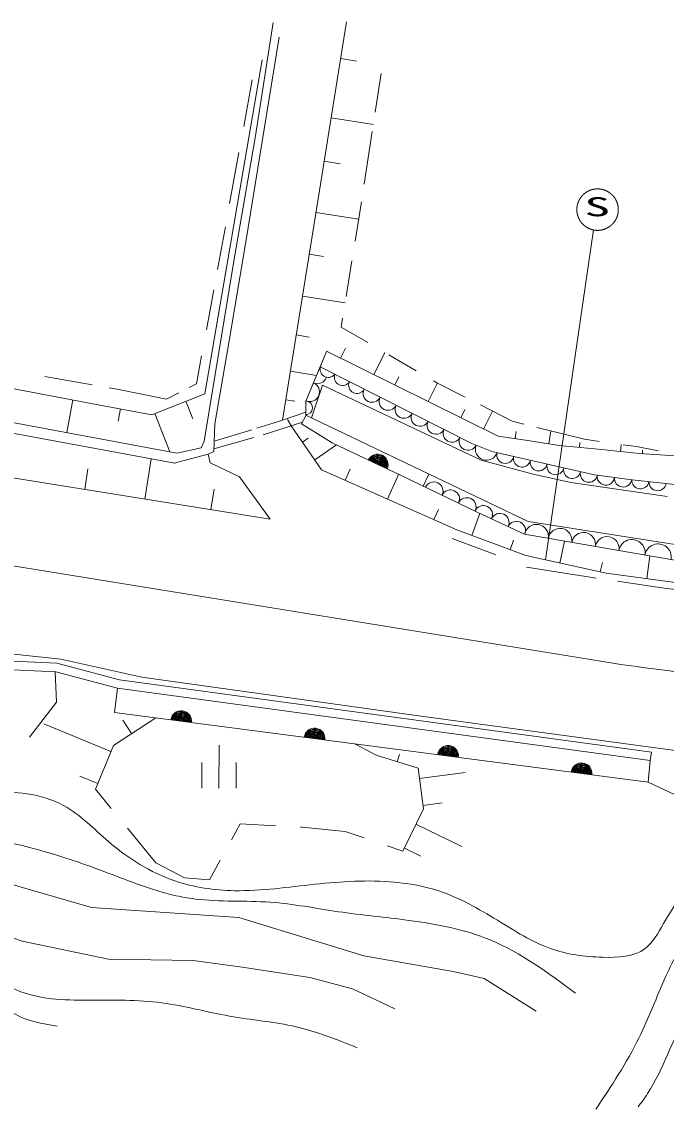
# Model space of a CAD drawing. Units: millimetres, scale not verified. Extents: x 40000 to 680000, y 20000 to 380000.
# Drawn here: x 418545 to 455851, y 244934 to 307857 of the extents above; entities that cross this region are included whole.
import ezdxf
from ezdxf.enums import TextEntityAlignment as Align

# ---------------------------------------------------------------- set-up
doc = ezdxf.new("R2010")
doc.units = ezdxf.units.MM
doc.header["$LTSCALE"] = 1000
doc.linetypes.add('USER2', pattern=[15.25, 12, -1.5, 0.25, -1.5])
for name, color, linetype, lineweight in [('M-BGD', 2, 'Continuous', 13), ('M-TTL', 7, 'Continuous', 13), ('M-TTL-FRAM', 7, 'Continuous', 13), ('M-TTL-LINE', 7, 'Continuous', 13), ('M-TTL-TXT', 7, 'Continuous', 13)]:
    doc.layers.add(name, color=color, linetype=linetype, lineweight=lineweight)
doc.styles.add('ＭＳ ゴシック', font='')
doc.styles.get('ＭＳ ゴシック').set_extended_font_data('MS Gothic')

msp = doc.modelspace()

# ---------------------------------------------------------------- linework, layer by layer
at = {"layer": 'M-BGD'}
msp.add_line((367769, 284530), (452894, 270717), dxfattribs=at)
msp.add_open_spline([(452894, 270717), (454582, 270488), (456270, 270259), (457960, 270045), (459554, 269843), (461150, 269654), (462751, 269530), (463357, 269483), (463965, 269446), (464572, 269408)], degree=3, knots=[0, 0, 0, 0, 1, 1, 1, 2, 2, 2, 3, 3, 3, 3], dxfattribs=at)
at = {"layer": 'M-TTL'}
for p, q in [((432071, 301249), (433094, 307817)), ((435539, 296645), (437352, 307857)), ((432996, 304251), (433449, 306971)), ((429135, 286327), (432470, 305656)), ((437920, 305581), (437008, 305729)), ((439349, 304858), (439008, 302617)), ((431395, 301803), (431890, 304498)), ((431516, 295132), (432996, 304251)), ((438899, 301904), (436454, 302300)), ((438838, 301506), (438374, 298460)), ((430836, 294122), (432071, 301249)), ((430578, 297350), (431117, 300286)), ((436969, 299641), (436048, 299790)), ((438217, 297431), (437844, 295164)), ((433637, 284795), (435539, 296645)), ((438052, 296426), (435569, 296827)), ((429874, 293518), (430330, 295999)), ((430550, 289386), (431516, 295132)), ((429106, 283588), (430836, 294122)), ((436018, 294269), (435180, 294403)), ((437657, 294024), (437316, 291952)), ((429234, 290030), (429661, 292355)), ((437257, 291589), (434791, 291985)), ((437112, 290707), (437027, 290191)), ((437027, 290191), (438574, 289294)), ((435181, 289615), (434430, 289735)), ((403222, 289405), (422971, 285701)), ((429728, 284602), (430550, 289386)), ((437282, 288968), (436996, 288391)), ((427524, 282901), (397063, 288559)), ((428661, 286907), (428958, 288524)), ((434995, 285910), (436180, 288783)), ((436185, 288793), (446123, 283871)), ((439569, 288717), (438932, 287432)), ((439790, 288589), (441384, 287664)), ((378055, 287849), (432928, 279077)), ((427414, 282311), (396934, 287973)), ((435607, 287393), (434093, 287636)), ((435809, 287883), (444601, 283450)), ((419873, 287339), (422625, 286852)), ((440376, 287313), (440139, 286834)), ((442604, 286959), (442069, 285879)), ((442384, 287084), (442575, 286974)), ((442575, 286974), (444217, 286135)), ((423612, 286678), (424078, 286595)), ((424078, 286595), (426922, 286013)), ((426079, 285119), (429135, 286327)), ((426922, 286013), (427633, 286379)), ((428236, 286689), (428661, 286907)), ((435953, 286839), (435312, 284940)), ((445135, 282491), (435953, 286839)), ((421151, 284085), (421506, 285976)), ((422971, 285701), (426079, 285119)), ((428442, 284891), (428044, 285896)), ((434346, 285907), (433829, 285990)), ((434994, 285064), (434995, 285910)), ((445097, 285686), (446941, 284744)), ((424127, 284748), (424260, 285459)), ((427113, 282978), (426241, 285183)), ((433416, 284728), (434994, 285272)), ((434740, 284586), (434994, 285064)), ((434994, 285092), (447865, 278939)), ((444192, 285429), (443953, 284946)), ((445795, 285329), (445280, 284288)), ((429665, 282986), (429728, 284602)), ((432161, 284345), (433416, 284728)), ((432525, 283955), (434792, 284684)), ((434174, 284424), (433924, 284836)), ((434143, 284475), (435893, 281936)), ((434740, 284586), (436514, 283485)), ((446941, 284744), (447614, 284575)), ((429671, 283142), (431985, 283801)), ((429688, 283591), (431854, 284252)), ((446123, 283871), (447700, 283644)), ((447173, 284154), (447112, 283729)), ((448362, 284387), (451110, 283698)), ((449175, 284183), (449056, 283430)), ((427524, 282901), (428930, 283202)), ((428930, 283202), (429106, 283588)), ((435119, 283764), (434789, 283537)), ((436758, 283370), (435501, 282504)), ((436514, 283485), (440513, 281594)), ((444601, 283450), (445756, 282998)), ((447700, 283644), (449672, 283333)), ((449672, 283333), (452095, 283105)), ((450857, 283505), (450830, 283224)), ((451110, 283698), (451964, 283577)), ((453246, 283396), (453204, 282991)), ((453353, 283381), (454124, 283272)), ((454124, 283272), (455411, 283036)), ((426044, 282566), (425672, 280237)), ((427368, 282320), (429331, 282842)), ((429331, 282842), (429665, 282986)), ((429458, 282331), (429331, 282842)), ((445756, 282998), (451700, 281640)), ((452095, 283105), (454293, 282878)), ((454293, 282878), (459618, 282507)), ((454484, 283065), (454470, 282865)), ((422379, 281982), (422189, 280794)), ((431141, 281535), (429458, 282331)), ((435893, 281936), (443723, 278463)), ((437546, 281970), (437262, 281329)), ((448149, 281672), (445135, 282491)), ((432928, 279077), (431141, 281535)), ((440356, 281668), (439721, 280238)), ((440513, 281594), (444907, 279477)), ((441778, 280985), (442114, 281688)), ((450319, 281191), (448149, 281672)), ((451700, 281640), (453869, 281357)), ((453869, 281357), (458997, 280789)), ((429675, 280805), (429486, 279627)), ((455897, 280397), (450319, 281191)), ((442660, 279637), (442400, 279050)), ((445065, 279403), (444592, 278138)), ((444907, 279477), (447639, 278206)), ((447865, 278939), (466769, 275992)), ((443723, 278463), (447723, 276966)), ((447639, 278206), (458458, 276337)), ((443468, 277955), (445989, 277011)), ((447018, 277861), (446811, 277308)), ((449963, 277805), (449685, 276536)), ((447723, 276966), (452371, 275948)), ((454908, 276950), (454730, 275630)), ((447768, 276294), (451569, 275695)), ((452153, 276563), (452035, 276022)), ((451569, 275695), (451799, 275662)), ((452371, 275948), (459104, 275040)), ((453028, 275482), (455738, 275087)), ((455738, 275087), (457923, 274816)), ((386326, 274715), (420800, 270968)), ((414630, 271001), (420585, 270740)), ((420585, 270740), (424194, 269789)), ((420800, 270968), (425496, 269930)), ((414604, 270502), (420510, 270243)), ((420554, 268496), (420476, 270245)), ((420510, 270243), (424096, 269298)), ((424194, 269789), (454994, 265600)), ((425496, 269930), (441794, 267661)), ((424096, 269298), (423910, 267893)), ((424096, 269298), (454927, 265104)), ((418997, 266456), (420554, 268496)), ((426314, 267580), (423849, 265990)), ((423910, 267893), (454807, 263868)), ((424399, 267438), (424897, 266666)), ((441794, 267661), (458086, 265454)), ((419817, 267227), (423707, 265643)), ((423849, 265990), (422814, 263449)), ((429964, 266004), (429962, 263504)), ((439063, 265421), (437825, 266080)), ((454927, 265104), (454994, 265600)), ((428963, 265005), (428962, 263505)), ((430962, 263503), (430963, 265003)), ((441486, 264664), (439063, 265421)), ((440415, 265459), (440284, 265039)), ((454807, 263868), (454927, 265104)), ((441802, 262320), (441486, 264664)), ((444203, 264421), (441567, 264066)), ((421901, 264214), (422951, 263786)), ((454807, 263868), (469432, 256896)), ((422814, 263449), (423726, 262337)), ((442876, 262663), (441776, 262514)), ((440608, 259858), (441802, 262320)), ((424664, 261195), (426306, 259195)), ((430679, 260517), (431194, 261455)), ((431194, 261455), (433256, 261339)), ((434677, 261259), (434769, 261253)), ((434769, 261253), (437272, 261013)), ((444012, 260136), (441365, 261420)), ((437272, 261013), (438359, 260636)), ((439700, 260172), (440608, 259858)), ((441652, 259579), (440697, 260042)), ((429404, 258199), (430033, 259344)), ((426306, 259195), (427974, 258319)), ((417583, 258061), (422583, 256608)), ((427974, 258319), (429404, 258199)), ((422583, 256608), (431109, 256032)), ((418575, 254650), (415251, 255818)), ((431109, 256032), (438353, 253809)), ((423575, 253623), (418575, 254650)), ((428463, 253533), (423575, 253623)), ((438353, 253809), (443525, 252895)), ((431305, 253161), (428463, 253533)), ((435226, 252561), (431305, 253161)), ((437698, 251905), (435226, 252561)), ((443525, 252895), (445315, 252496)), ((445315, 252496), (448326, 250617)), ((440141, 250738), (437698, 251905))]:
    msp.add_line(p, q, dxfattribs=at)
for centre, radius, start, end in [((436288, 287752), 475, 150.55395, 321.22788), ((435217, 286439), 560, 246.98623, 66.98623), ((435655, 287470), 560, 246.98623, 341.0835), ((437115, 287285), 475, 159.80854, 326.67194), ((437942, 286818), 475, 154.42362, 330.55395), ((438819, 286354), 518, 153.488, 333.488), ((434980, 285521), 402, 267.46045, 87.46045), ((439745, 285892), 518, 153.488, 333.488), ((440671, 285430), 518, 153.488, 333.488), ((441598, 284968), 518, 153.488, 333.488), ((442524, 284506), 518, 153.488, 333.488), ((443450, 284044), 518, 153.488, 331.8932), ((444376, 283582), 518, 155.08299, 333.488), ((445445, 283129), 645, 159.87847, 339.87847), ((439146, 282235), 600, 334.59008, 154.59008), ((439146, 282235), 550, 334.59008, 154.59008), ((439146, 282235), 500, 334.59008, 154.59008), ((439146, 282235), 450, 334.59008, 154.59008), ((439146, 282235), 400, 334.59008, 154.59008), ((439146, 282235), 350, 334.59008, 154.59008), ((439146, 282235), 300, 334.59008, 154.59008), ((446535, 282797), 496, 167.27509, 347.27509), ((447502, 282579), 496, 167.27509, 347.27509), ((439146, 282235), 250, 334.59008, 154.59008), ((439146, 282235), 200, 334.59008, 154.59008), ((439146, 282235), 150, 334.59008, 154.59008), ((439146, 282235), 100, 334.59008, 154.59008), ((439146, 282235), 50, 334.59008, 154.59008), ((448470, 282360), 496, 167.27509, 347.27509), ((449437, 282142), 496, 167.27509, 347.27509), ((450404, 281924), 496, 167.27509, 347.27509), ((451371, 281705), 496, 167.27509, 347.27509), ((452355, 281543), 503, 173.96185, 353.96185), ((453355, 281437), 503, 173.96185, 351.03051), ((454355, 281332), 503, 176.93325, 350.4246), ((442401, 280701), 529, 334.51378, 154.51378), ((443356, 280245), 529, 334.51378, 154.51378), ((455355, 281226), 503, 177.50019, 349.85766), ((444312, 279790), 529, 334.51378, 154.51378), ((445267, 279335), 529, 334.51378, 154.51378), ((446223, 278879), 529, 334.51378, 154.51378), ((447178, 278424), 529, 334.51378, 154.51378), ((448340, 278085), 691, 350.19757, 170.19757), ((449702, 277850), 691, 350.19757, 170.19757), ((451064, 277615), 691, 350.19757, 170.19757), ((452426, 277379), 691, 350.19757, 170.19757), ((453862, 277134), 766, 350.43996, 170.43996), ((455373, 276880), 766, 350.43996, 170.43996), ((427772, 267390), 600, 352.57886, 172.57886), ((427772, 267390), 550, 352.57886, 172.57886), ((427772, 267390), 500, 352.57886, 172.57886), ((427772, 267390), 450, 352.57886, 172.57886), ((427772, 267390), 400, 352.57886, 172.57886), ((427772, 267390), 350, 352.57886, 172.57886), ((427772, 267390), 300, 352.57886, 172.57886), ((427772, 267390), 250, 352.57886, 172.57886), ((427772, 267390), 200, 352.57886, 172.57886), ((427772, 267390), 150, 352.57886, 172.57886), ((427772, 267390), 100, 352.57886, 172.57886), ((427772, 267390), 50, 352.57886, 172.57886), ((435496, 266384), 600, 352.57886, 172.57886), ((435496, 266384), 550, 352.57886, 172.57886), ((435496, 266384), 500, 352.57886, 172.57886), ((435496, 266384), 450, 352.57886, 172.57886), ((435496, 266384), 400, 352.57886, 172.57886), ((435496, 266384), 350, 352.57886, 172.57886), ((435496, 266384), 300, 352.57886, 172.57886), ((435496, 266384), 250, 352.57886, 172.57886), ((435496, 266384), 200, 352.57886, 172.57886), ((435496, 266384), 150, 352.57886, 172.57886), ((435496, 266384), 100, 352.57886, 172.57886), ((435496, 266384), 50, 352.57886, 172.57886), ((443220, 265378), 600, 352.57886, 172.57886), ((443220, 265378), 550, 352.57886, 172.57886), ((443220, 265378), 500, 352.57886, 172.57886), ((443220, 265378), 450, 352.57886, 172.57886), ((443220, 265378), 400, 352.57886, 172.57886), ((443220, 265378), 350, 352.57886, 172.57886), ((443220, 265378), 300, 352.57886, 172.57886), ((443220, 265378), 250, 352.57886, 172.57886), ((443220, 265378), 200, 352.57886, 172.57886), ((443220, 265378), 150, 352.57886, 172.57886), ((443220, 265378), 100, 352.57886, 172.57886), ((443220, 265378), 50, 352.57886, 172.57886), ((450944, 264371), 600, 352.57886, 172.57886), ((450944, 264371), 550, 352.57886, 172.57886), ((450944, 264371), 500, 352.57886, 172.57886), ((450944, 264371), 450, 352.57886, 172.57886), ((450944, 264371), 400, 352.57886, 172.57886), ((450944, 264371), 350, 352.57886, 172.57886), ((450944, 264371), 300, 352.57886, 172.57886), ((450944, 264371), 250, 352.57886, 172.57886), ((450944, 264371), 200, 352.57886, 172.57886), ((450944, 264371), 150, 352.57886, 172.57886), ((450944, 264371), 100, 352.57886, 172.57886), ((450944, 264371), 50, 352.57886, 172.57886)]:
    msp.add_arc(centre, radius, start, end, dxfattribs=at)
at = {"layer": 'M-TTL-FRAM'}
msp.add_open_spline([(375394, 268455), (376038, 267504), (376683, 266553), (377515, 265808), (378513, 264915), (379782, 264320), (381053, 263798), (382174, 263338), (383298, 262935), (384446, 262627), (385482, 262350), (386537, 262150), (387583, 261822), (388877, 261415), (390158, 260812), (391048, 259812), (391777, 258993), (392245, 257909), (393053, 257219), (393729, 256641), (394643, 256339), (395497, 255976), (396078, 255729), (396631, 255454), (397212, 255245), (398407, 254813), (399716, 254661), (401006, 254658), (402568, 254654), (404104, 254869), (405641, 254982), (407139, 255092), (408638, 255106), (410166, 255014), (411861, 254913), (413590, 254680), (415055, 253879), (416167, 253271), (417127, 252337), (418265, 251833), (419510, 251281), (420969, 251246), (422388, 251245), (423844, 251245), (425258, 251281), (426657, 251095), (427961, 250923), (429250, 250558), (430561, 250326), (431852, 250097), (433164, 249998), (434429, 249702), (435637, 249419), (436802, 248957), (437968, 248495)], degree=3, knots=[0, 0, 0, 0, 1, 1, 1, 2, 2, 2, 3, 3, 3, 4, 4, 4, 5, 5, 5, 6, 6, 6, 7, 7, 7, 8, 8, 8, 9, 9, 9, 10, 10, 10, 11, 11, 11, 12, 12, 12, 13, 13, 13, 14, 14, 14, 15, 15, 15, 16, 16, 16, 17, 17, 17, 18, 18, 18, 18], dxfattribs=at)
at = {"layer": 'M-TTL-LINE'}
for points, knots in [([(420586, 249746), (419738, 249886), (418889, 250027), (418179, 250427), (417530, 250793), (416996, 251375), (416390, 251848), (415548, 252506), (414567, 252952), (413551, 253271), (412350, 253648), (411100, 253845), (409848, 253891), (408406, 253945), (406961, 253797), (405526, 253710), (404092, 253623), (402668, 253597), (401205, 253529), (399657, 253456), (398065, 253336), (396637, 253780), (395498, 254133), (394462, 254844), (393428, 255511), (392247, 256272), (391067, 256975), (389911, 257736), (388646, 258569), (387409, 259471), (386086, 260209), (384874, 260885), (383591, 261422), (382321, 262003), (380342, 262908), (378397, 263916), (376335, 264539), (374085, 265219), (371694, 265441), (369360, 265842), (367695, 266128), (366059, 266505), (364423, 266957), (362354, 267528), (360284, 268218), (358498, 269370), (357862, 269780), (357262, 270249), (356661, 270718)], [0, 0, 0, 0, 1, 1, 1, 2, 2, 2, 3, 3, 3, 4, 4, 4, 5, 5, 5, 6, 6, 6, 7, 7, 7, 8, 8, 8, 9, 9, 9, 10, 10, 10, 11, 11, 11, 12, 12, 12, 13, 13, 13, 14, 14, 14, 15, 15, 15, 16, 16, 16, 16]), ([(388081, 268463), (389430, 267687), (390778, 266911), (392067, 266057), (393182, 265320), (394251, 264524), (395328, 263698), (396215, 263018), (397107, 262317), (398136, 261928), (398725, 261706), (399359, 261586), (399993, 261519), (401097, 261403), (402201, 261447), (403301, 261380), (404027, 261336), (404751, 261244), (405476, 261197), (407254, 261081), (409042, 261233), (410824, 261192), (412218, 261161), (413608, 261012), (414992, 260826), (415919, 260702), (416843, 260561), (417756, 260371), (419733, 259959), (421658, 259315), (423555, 258598), (424797, 258129), (426027, 257628), (427315, 257326), (427733, 257228), (428157, 257151), (428584, 257098), (430024, 256920), (431487, 257017), (432934, 256913), (434256, 256819), (435564, 256557), (436876, 256366), (438230, 256169), (439588, 256049), (440954, 255864), (442564, 255646), (444184, 255339), (445665, 254727), (447445, 253992), (449023, 252817), (450602, 251641)], [0, 0, 0, 0, 1, 1, 1, 2, 2, 2, 3, 3, 3, 4, 4, 4, 5, 5, 5, 6, 6, 6, 7, 7, 7, 8, 8, 8, 9, 9, 9, 10, 10, 10, 11, 11, 11, 12, 12, 12, 13, 13, 13, 14, 14, 14, 15, 15, 15, 16, 16, 16, 17, 17, 17, 17]), ([(459999, 261393), (459193, 260459), (458388, 259525), (457648, 258564), (456946, 257652), (456301, 256715), (455696, 255673), (455384, 255136), (455082, 254571), (454626, 254228), (453991, 253750), (453055, 253702), (452173, 253727), (451095, 253757), (450097, 253896), (449156, 254232), (448082, 254616), (447082, 255256), (446076, 255870), (444981, 256539), (443880, 257177), (442682, 257571), (441854, 257843), (440980, 257997), (440105, 258076), (438575, 258213), (437041, 258117), (435515, 257954), (433964, 257788), (432421, 257552), (430862, 257581), (429691, 257602), (428510, 257773), (427404, 258150), (425998, 258628), (424712, 259439), (423571, 260417), (422722, 261143), (421954, 261961), (420994, 262494), (420343, 262855), (419603, 263085), (418857, 263187), (418155, 263284), (417448, 263268), (416740, 263251)], [0, 0, 0, 0, 1, 1, 1, 2, 2, 2, 3, 3, 3, 4, 4, 4, 5, 5, 5, 6, 6, 6, 7, 7, 7, 8, 8, 8, 9, 9, 9, 10, 10, 10, 11, 11, 11, 12, 12, 12, 13, 13, 13, 14, 14, 14, 15, 15, 15, 15]), ([(451775, 244934), (452669, 246278), (453564, 247622), (454270, 249055), (454836, 250202), (455280, 251407), (455814, 252588), (456281, 253622), (456817, 254638), (457539, 255487), (458576, 256709), (459998, 257587), (461393, 258429), (462077, 258842), (462755, 259247), (463433, 259651)], [0, 0, 0, 0, 1, 1, 1, 2, 2, 2, 3, 3, 3, 4, 4, 4, 5, 5, 5, 5]), ([(454222, 245067), (454408, 245321), (454595, 245575), (454766, 245837), (455698, 247266), (456178, 248961), (457081, 250412), (457905, 251736), (459081, 252858), (460392, 253717), (461818, 254652), (463404, 255278), (464971, 255934), (466065, 256392), (467150, 256864), (468235, 257336)], [0, 0, 0, 0, 1, 1, 1, 2, 2, 2, 3, 3, 3, 4, 4, 4, 5, 5, 5, 5])]:
    msp.add_open_spline(points, degree=3, knots=knots, dxfattribs=at)
at = {"layer": 'M-TTL-TXT'}
msp.add_line((451631, 295811), (448862, 276717), dxfattribs=at)
at = {"layer": 'M-TTL-TXT', "linetype": 'USER2'}
msp.add_circle((451876, 296986), 1200, dxfattribs=at)

# ---------------------------------------------------------------- texts
at = {"layer": 'M-TTL-TXT', "style": 'ＭＳ ゴシック', "width": 2}
msp.add_text('S', height=1100, rotation=359.95, dxfattribs=at).set_placement((451107, 296274), align=Align.BOTTOM_LEFT)

doc.saveas('drawing.dxf')
